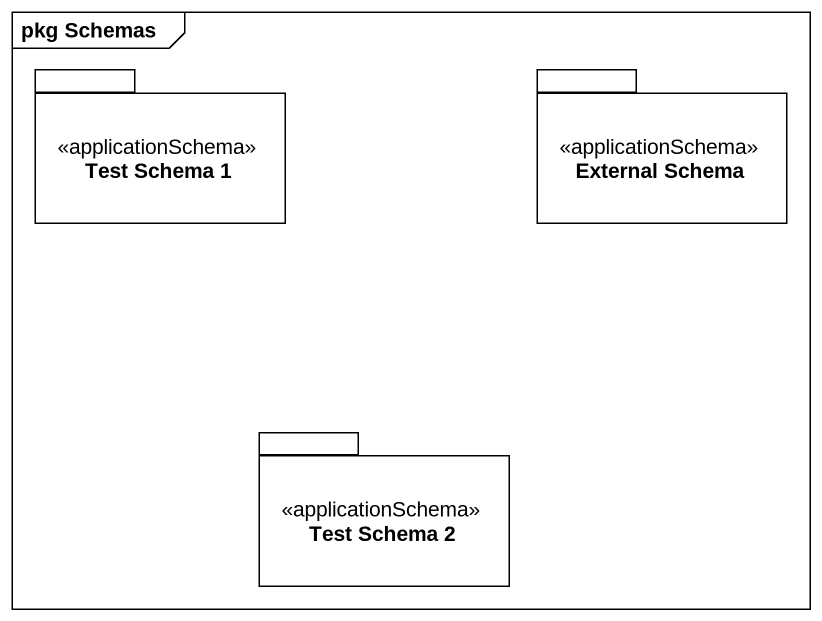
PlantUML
@startuml
mainframe pkg Schemas
package "Test Schema 1" as Test_Schema_1 <<applicationSchema>> {
}
package "External Schema" as External_Schema <<applicationSchema>> {
}
package "Test Schema 2" as Test_Schema_2 <<applicationSchema>> {
}
@enduml
